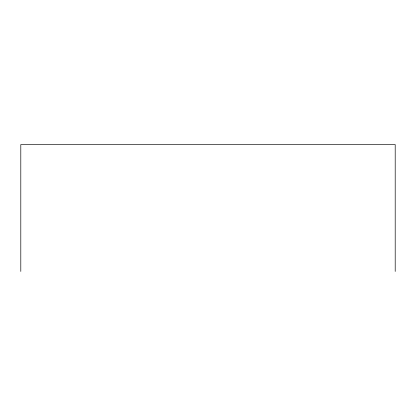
<?xml version="1.0" encoding="UTF-8"?>
<svg xmlns="http://www.w3.org/2000/svg" width="416" height="416" viewBox="0 0 416 416"><rect width="100%" height="100%" fill="white"/><g stroke="black" fill="none" stroke-linecap="round" stroke-linejoin="round"><path stroke-width="0.62" d="M395.2 271.435L395.2 144.565L20.8 144.565L20.8 271.435"/></g></svg>
